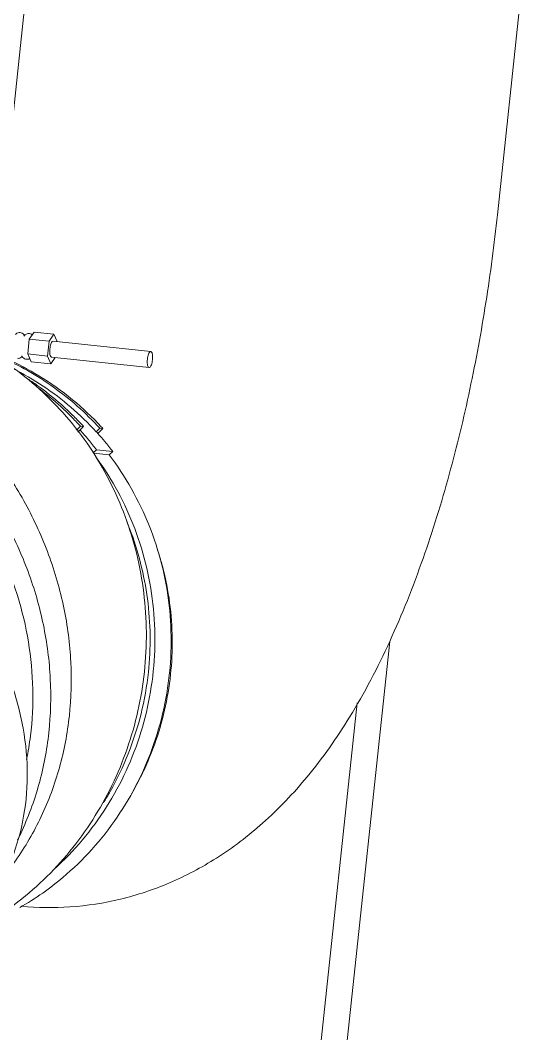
# Model space of a CAD drawing. Header units: millimetres. Extents: x 8265 to 78888, y 1905 to 34251.
# Drawn here: x 38908.85 to 38924.5, y 24209.31 to 24240.69 of the extents above; entities that cross this region are included whole.
import ezdxf

# ---------------------------------------------------------------- set-up
doc = ezdxf.new("R2010")
doc.units = ezdxf.units.MM
doc.layers.add('495_IMPIANTI_001-AM_0', color=6, linetype='Continuous', lineweight=0)

# ---------------------------------------------------------------- blocks, each defined once
blk = doc.blocks.new('gruppo elettrogeno')
at = {"layer": '495_IMPIANTI_001-AM_0'}
for p, q in [((44.51, -198.879), (44.51, -227.757)), ((45.31, -225.759), (45.31, -199.09)), ((53.766, -232.577), (53.661, -232.688)), ((53.661, -232.688), (54.166, -232.688)), ((53.766, -232.577), (54.256, -232.577)), ((54.263, -232.586), (54.166, -232.688)), ((54.044, -233.365), (54.181, -233.193)), ((54.647, -233.365), (54.8, -233.172)), ((54.044, -233.365), (54.141, -233.365)), ((54.141, -233.365), (54.237, -233.244)), ((54.744, -233.365), (54.647, -233.365)), ((54.744, -233.365), (54.853, -233.227)), ((55.86, -235.184), (55.742, -235.397)), ((55.987, -235.415), (55.86, -235.184)), ((56.476, -235.184), (55.86, -235.184)), ((56.603, -235.415), (56.476, -235.184)), ((55.86, -235.397), (52.822, -235.397)), ((56.603, -235.415), (55.987, -235.415)), ((55.987, -235.877), (55.987, -235.415)), ((56.603, -235.877), (56.603, -235.415)), ((55.86, -235.894), (52.822, -235.894)), ((55.742, -235.894), (55.86, -236.108)), ((55.86, -236.108), (55.987, -235.877)), ((56.603, -235.877), (55.987, -235.877)), ((56.476, -236.108), (56.603, -235.877)), ((56.476, -236.108), (55.86, -236.108)), ((42.6, -249.479), (42.6, -241.249)), ((57.84, -249.479), (57.84, -241.249))]:
    blk.add_line(p, q, dxfattribs=at)
for points, start_tangent, end_tangent in [([(55.878, -217.833), (55.209, -218.404), (54.387, -219.271), (53.669, -220.237), (53.068, -221.287), (52.59, -222.406), (52.244, -223.577), (52.034, -224.784), (51.964, -226.009), (52.034, -227.233), (52.244, -228.44), (52.59, -229.612), (53.068, -230.73), (53.669, -231.78), (54.387, -232.746), (55.209, -233.614), (56.125, -234.37), (57.12, -235.005), (58.181, -235.509), (59.292, -235.874), (60.436, -236.095), (61.597, -236.169)], (-0.7892, -0.614136), (1, 0)), ([(42.6, -241.249), (42.668, -238.507), (42.875, -235.783), (43.229, -233.091), (43.757, -230.422), (44.512, -227.751), (45.497, -225.292), (46.607, -223.314), (47.825, -221.739), (49.132, -220.511), (50.498, -219.593), (51.95, -218.932), (53.481, -218.527), (54.982, -218.389)], (0, 1), (0.999959, 0.009019)), ([(55.027, -218.338), (54.367, -218.863), (53.485, -219.751), (52.728, -220.759), (52.11, -221.869), (51.643, -223.057), (51.337, -224.302), (51.196, -225.58), (51.224, -226.866), (51.421, -228.135), (51.781, -229.364), (52.3, -230.529), (52.966, -231.606), (53.766, -232.577)], (-0.811421, -0.584462), (0.688035, -0.725677)), ([(55.753, -218.909), (55.491, -219.613), (55.22, -220.984), (55.227, -222.417), (55.513, -223.876), (56.07, -225.322), (56.885, -226.72), (57.935, -228.033), (59.195, -229.227), (60.631, -230.271), (62.206, -231.138), (63.881, -231.807), (65.611, -232.26), (67.353, -232.485)], (-0.400828, -0.916153), (0.998033, -0.062696)), ([(55.561, -219.343), (55.312, -219.763), (54.663, -221.216), (54.265, -222.778), (54.13, -224.41), (54.261, -226.069), (54.654, -227.714), (55.299, -229.301), (56.18, -230.792), (57.274, -232.148), (58.554, -233.334), (59.987, -234.32), (61.535, -235.081), (63.161, -235.598), (64.822, -235.857)], (-0.532425, -0.846477), (0.997087, -0.076276)), ([(54.141, -219.582), (53.991, -219.751), (53.233, -220.759), (52.615, -221.869), (52.149, -223.057), (51.842, -224.302), (51.702, -225.58), (51.73, -226.866), (51.926, -228.135), (52.287, -229.364), (52.805, -230.529), (53.471, -231.606), (54.155, -232.452)], (-0.672518, -0.74008), (0.674261, -0.738493)), ([(55.315, -220.414), (55.239, -220.627), (54.841, -222.19), (54.706, -223.821), (54.837, -225.48), (55.23, -227.125), (55.875, -228.713), (56.756, -230.204), (57.85, -231.559), (59.13, -232.745), (60.563, -233.731), (62.111, -234.493), (63.737, -235.009), (65.398, -235.268)], (-0.350825, -0.936441), (0.997087, -0.076276)), ([(51.841, -226.009), (51.929, -224.709), (52.192, -223.436), (52.623, -222.215), (52.796, -221.84)], (0, 1), (0.43748, 0.899228)), ([(51.708, -222.828), (51.952, -222.224), (51.959, -222.208)], (0.341408, 0.939915), (0.409139, 0.912472)), ([(51.57, -223.236), (51.708, -222.828)], (0.297226, 0.954807), (0.341408, 0.939915)), ([(65.337, -234.673), (63.899, -234.453), (62.485, -234.026), (61.128, -233.404), (59.856, -232.599), (58.697, -231.628), (57.675, -230.512), (56.812, -229.275), (56.127, -227.944), (55.634, -226.549), (55.343, -225.108), (55.261, -223.659), (55.302, -222.923)], (-0.996741, 0.08067), (0.093614, 0.995609)), ([(51.683, -229.121), (51.562, -228.756), (51.299, -227.675), (51.166, -226.567), (51.166, -225.451), (51.299, -224.343), (51.562, -223.262), (51.57, -223.236)], (-0.334025, 0.942564), (0.297226, 0.954807)), ([(53.002, -230.576), (52.895, -230.376), (52.44, -229.345), (52.109, -228.263), (51.908, -227.145), (51.841, -226.009)], (-0.48038, 0.87706), (0, 1)), ([(51.801, -229.435), (51.683, -229.121)], (-0.368214, 0.929741), (-0.334025, 0.942564)), ([(51.977, -229.849), (51.952, -229.794), (51.801, -229.435)], (-0.413473, 0.910516), (-0.368214, 0.929741)), ([(53.661, -232.688), (53.944, -232.973), (54.18, -233.194)], (0.688035, -0.725677), (0.743281, -0.668979)), ([(54.166, -232.688), (54.449, -232.973), (54.742, -233.244)], (0.688035, -0.725677), (0.748851, -0.662738)), ([(54.18, -233.194), (54.237, -233.244)], (0.743281, -0.668979), (0.748851, -0.662738)), ([(54.102, -233.415), (54.044, -233.365)], (-0.754353, 0.656469), (-0.748851, 0.662738)), ([(57.211, -235.184), (56.193, -234.781), (55.072, -234.152), (54.102, -233.415)], (-0.950845, 0.309667), (-0.754353, 0.656469)), ([(57.447, -235.228), (56.556, -234.901), (55.703, -234.478), (54.895, -233.964), (54.141, -233.365)], (-0.955886, 0.293739), (-0.748851, 0.662738)), ([(54.237, -233.244), (55.096, -233.917), (56.025, -234.476), (57.012, -234.915)], (0.748851, -0.662738), (0.93712, -0.349007)), ([(54.704, -233.415), (54.647, -233.365)], (-0.754273, 0.656561), (-0.748851, 0.662738)), ([(55.023, -233.681), (54.704, -233.415)], (-0.783181, 0.621794), (-0.754273, 0.656561)), ([(55.061, -233.633), (54.744, -233.365)], (-0.778006, 0.628257), (-0.748851, 0.662738)), ([(56.529, -234.651), (56.208, -234.478), (55.4, -233.964), (55.023, -233.681)], (-0.890488, 0.455007), (-0.783181, 0.621794)), ([(56.129, -234.376), (55.771, -234.152), (55.061, -233.633)], (-0.859807, 0.51062), (-0.778006, 0.628257)), ([(56.619, -235.246), (56.551, -235.259), (56.525, -235.273)], (-1, 0), (-0.850846, -0.525415)), ([(56.762, -235.315), (56.739, -235.291), (56.683, -235.257), (56.619, -235.246)], (-0.647905, 0.761721), (-1, 0)), ([(56.772, -235.302), (56.759, -235.315)], (-0.706081, -0.708131), (-0.644515, -0.764592)), ([(56.769, -235.323), (56.762, -235.315)], (-0.613583, 0.78963), (-0.647905, 0.761721)), ([(56.781, -235.34), (56.769, -235.323)], (-0.546686, 0.837338), (-0.613583, 0.78963)), ([(56.903, -235.246), (56.835, -235.259), (56.772, -235.302)], (-1, 0), (-0.706081, -0.708131)), ([(52.822, -235.894), (52.795, -235.879), (52.771, -235.836), (52.754, -235.77), (52.744, -235.689), (52.744, -235.602), (52.754, -235.521), (52.771, -235.455), (52.795, -235.412), (52.822, -235.397)], (-1, 0), (1, 0)), ([(52.822, -235.894), (52.849, -235.879), (52.873, -235.836), (52.891, -235.77), (52.9, -235.689), (52.9, -235.602), (52.891, -235.521), (52.873, -235.455), (52.849, -235.412), (52.822, -235.397)], (1, 0), (-1, 0)), ([(55.86, -235.894), (55.906, -235.847), (55.924, -235.792), (55.935, -235.723), (55.939, -235.646), (55.935, -235.569), (55.924, -235.499), (55.906, -235.444), (55.86, -235.397)], (1, 0), (-1, 0)), ([(56.525, -236.019), (56.556, -236.034), (56.619, -236.046)], (0.851345, -0.524606), (1, 0)), ([(56.619, -236.046), (56.687, -236.032), (56.75, -235.989), (56.763, -235.976)], (1, 0), (0.644515, 0.764592)), ([(56.76, -235.977), (56.783, -236)], (0.647905, -0.761721), (0.756393, -0.654118)), ([(56.763, -235.976), (56.768, -235.969)], (0.644515, 0.764592), (0.616057, 0.787702)), ([(56.768, -235.969), (56.781, -235.951)], (0.616057, 0.787702), (0.544194, 0.838959)), ([(56.783, -236), (56.839, -236.034), (56.903, -236.046)], (0.756393, -0.654118), (1, 0)), ([(56.903, -236.046), (56.971, -236.032), (57.034, -235.989), (57.046, -235.976)], (1, 0), (0.644515, 0.764592))]:
    blk.add_spline(points, degree=3, dxfattribs=dict(at, start_tangent=start_tangent, end_tangent=end_tangent))

msp = doc.modelspace()

# ---------------------------------------------------------------- block references
at = {"layer": '495_IMPIANTI_001-AM_0', "linetype": 'Continuous', "rotation": 173.8923967405046}
msp.add_blockref('gruppo elettrogeno', (38940.311, 23990.259), dxfattribs=at)

doc.saveas('drawing.dxf')
